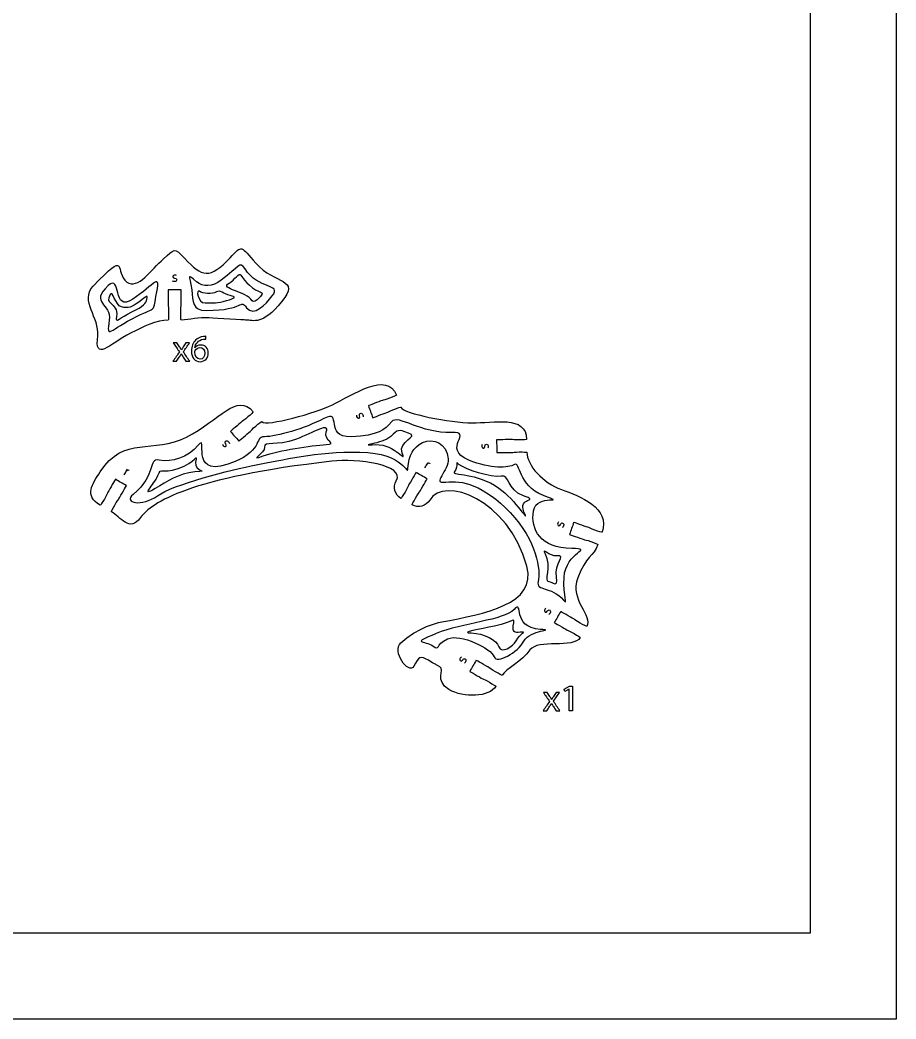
# Model space of a CAD drawing. Extents: x 0 to 1000, y 0 to 600.
# Drawn here: x 795.9 to 1000.1, y 0 to 232.9 of the extents above; entities that cross this region are included whole.
import ezdxf

# ---------------------------------------------------------------- set-up
doc = ezdxf.new("R2010")
doc.units = 0
doc.header["$MEASUREMENT"] = 0
doc.layers.add('DEFAULT', color=7, linetype='CONTINUOUS')

msp = doc.modelspace()

# ---------------------------------------------------------------- linework, layer by layer
at = {"layer": 'DEFAULT', "color": 250}
for points in [[(0.05, 600.05), (1000.05, 600.05), (1000.05, 0.05), (0.05, 0.05)], [(923.92, 76.89), (923.9, 76.89), (922.91, 76.36), (922.76, 76.94), (924.01, 77.61), (924.67, 77.61), (924.67, 71.88), (923.92, 71.88), (923.92, 76.89)]]:
    msp.add_lwpolyline(points, close=True, dxfattribs=at)
msp.add_lwpolyline([(349.46, 570.05), (980.05, 570.05), (980.05, 20.05), (203.88, 20.05), (203.88, 570.05), (223.88, 570.05)], dxfattribs=at)
at = {"layer": 'DEFAULT', "color": 1}
for points, knots in [([(821.82, 159.92), (824.45, 161.29), (827.91, 162.94), (830.49, 162.94), (830.55, 162.96), (830.59, 163.73), (830.59, 164.69), (830.59, 165.65), (830.49, 166.26), (830.49, 166.44), (830.49, 167.32), (830.48, 169.94), (830.48, 169.94), (831.48, 169.94), (832.48, 169.95), (833.48, 169.95), (833.48, 169.95), (833.48, 167.32), (833.49, 166.44), (833.49, 166.27), (833.39, 165.66), (833.39, 164.69), (833.39, 163.73), (833.44, 162.94), (833.49, 162.94), (835.54, 162.95), (837.48, 163.63), (840.03, 163.45), (841.71, 163.34), (848.43, 162.94), (848.49, 162.94), (850.49, 162.9), (852.32, 161.62), (856.9, 167.19), (861.49, 172.76), (855.25, 171.2), (850.89, 176.16), (847.33, 180.22), (847.82, 180.58), (844.91, 177.44), (840.25, 172.42), (838.3, 172.96), (834.32, 177.28), (831.84, 179.96), (831.98, 179.53), (829.33, 177.15), (826.69, 174.79), (823.38, 169.88), (820.83, 171.8), (817.91, 174), (821.35, 179.72), (812.99, 170.82), (809.81, 167.43), (814.57, 163.38), (814.07, 159.32), (813.31, 153.11), (816.49, 157.14), (821.82, 159.92)], [1, 1, 1, 1, 2, 2, 2, 3, 3, 3, 4, 4, 4, 5, 5, 5, 13.500006, 13.500006, 13.500006, 14.500006, 14.500006, 14.500006, 15.500006, 15.500006, 15.500006, 16.500006, 16.500006, 16.500006, 17.500006, 17.500006, 17.500006, 18.500006, 18.500006, 18.500006, 19.500006, 19.500006, 19.500006, 20.500006, 20.500006, 20.500006, 21.500006, 21.500006, 21.500006, 22.500006, 22.500006, 22.500006, 23.500006, 23.500006, 23.500006, 24.500006, 24.500006, 24.500006, 25.500006, 25.500006, 25.500006, 26.500006, 26.500006, 26.500006, 27.500006, 27.500006, 27.500006, 27.500006]), ([(814.66, 119.76), (814.71, 119.74), (815.14, 120.39), (815.63, 121.23), (816.11, 122.07), (816.33, 122.65), (816.42, 122.79), (816.85, 123.55), (818.17, 125.83), (818.17, 125.83), (819.03, 125.33), (819.9, 124.83), (820.77, 124.33), (820.77, 124.33), (819.45, 122.05), (819.01, 121.3), (818.92, 121.14), (818.54, 120.67), (818.05, 119.83), (817.57, 118.99), (817.21, 118.29), (817.26, 118.27), (819.33, 117.07), (821.55, 113.34), (824.04, 116.89), (826.53, 120.43), (835.56, 126.29), (868.59, 130.03), (874.49, 130.7), (885.81, 129.28), (883.61, 125.47), (882.78, 124.03), (883.27, 122.2), (884.71, 121.37), (884.76, 121.34), (885.19, 122), (885.67, 122.83), (886.16, 123.67), (886.37, 124.25), (886.46, 124.4), (886.9, 125.15), (888.21, 127.43), (888.21, 127.43), (889.08, 126.93), (889.94, 126.43), (890.81, 125.93), (890.81, 125.93), (889.49, 123.66), (889.06, 122.9), (888.97, 122.75), (888.58, 122.27), (888.1, 121.43), (887.61, 120.59), (887.26, 119.9), (887.31, 119.87), (888.74, 119.04), (890.57, 119.53), (891.41, 120.96), (894.68, 126.62), (909.7, 121.31), (914.03, 105.58), (916.48, 96.66), (904.18, 94.53), (894.25, 92.58), (890.16, 91.78), (887.01, 89.74), (884.71, 87.75), (882.4, 85.76), (886.54, 80.19), (887.73, 82.3), (888.91, 84.42), (889.14, 84.8), (891.13, 83.65), (892.96, 82.59), (892.23, 83.01), (893.73, 82.15), (895.01, 81.4), (892.46, 78.9), (895.88, 76.84), (899.3, 74.79), (905.37, 75.1), (906.8, 77.56), (906.83, 77.61), (906.17, 78.04), (905.33, 78.52), (904.5, 79.01), (903.92, 79.22), (903.77, 79.31), (903.01, 79.75), (900.74, 81.06), (900.74, 81.06), (901.24, 81.93), (901.74, 82.8), (902.24, 83.66), (902.24, 83.66), (904.51, 82.35), (905.27, 81.91), (905.42, 81.82), (905.9, 81.43), (906.73, 80.95), (907.57, 80.46), (908.27, 80.11), (908.3, 80.16), (909.12, 81.6), (912.99, 83.46), (914.77, 86.05), (916.55, 88.64), (924.99, 86.33), (926.49, 88.92), (926.52, 88.97), (925.87, 89.4), (925.03, 89.89), (924.19, 90.37), (923.61, 90.59), (923.46, 90.67), (922.71, 91.12), (920.43, 92.43), (920.43, 92.43), (920.93, 93.29), (921.43, 94.16), (921.94, 95.02), (921.94, 95.02), (924.21, 93.71), (924.97, 93.27), (925.12, 93.19), (925.59, 92.79), (926.43, 92.31), (927.27, 91.83), (927.97, 91.48), (928, 91.52), (929.5, 94.12), (923.9, 97.53), (925.91, 102.87), (927.82, 107.93), (929.59, 107.81), (930.58, 110.65), (930.6, 110.7), (929.88, 111), (928.96, 111.32), (928.05, 111.64), (927.44, 111.75), (927.28, 111.81), (926.45, 112.1), (923.97, 112.96), (923.97, 112.96), (924.31, 113.91), (924.64, 114.85), (924.97, 115.8), (924.97, 115.8), (927.45, 114.92), (928.27, 114.64), (928.44, 114.58), (928.98, 114.28), (929.89, 113.96), (930.8, 113.64), (931.56, 113.42), (931.57, 113.47), (933.56, 119.14), (926.38, 121.96), (922.09, 123.45), (917.8, 124.95), (914.06, 129.11), (914.03, 132.12), (914.03, 132.17), (913.25, 132.21), (912.28, 132.19), (911.31, 132.18), (910.7, 132.08), (910.53, 132.08), (909.66, 132.07), (907.03, 132.03), (907.03, 132.03), (907.02, 133.03), (907.01, 134.04), (907, 135.04), (907, 135.04), (909.62, 135.06), (910.5, 135.08), (910.67, 135.08), (911.28, 134.98), (912.25, 134.99), (913.21, 135), (913.99, 135.06), (913.99, 135.11), (913.93, 140.92), (906.25, 138.89), (901.26, 138.98), (896.26, 139.06), (885.24, 141.07), (884.72, 142.65), (884.7, 142.7), (883.95, 142.46), (883.04, 142.12), (882.14, 141.78), (881.6, 141.47), (881.44, 141.41), (880.62, 141.1), (878.17, 140.18), (878.17, 140.18), (877.81, 141.11), (877.46, 142.05), (877.11, 142.98), (877.11, 142.98), (879.56, 143.91), (880.38, 144.22), (880.55, 144.28), (881.15, 144.4), (882.06, 144.74), (882.96, 145.08), (883.68, 145.4), (883.66, 145.45), (881.54, 151.07), (873.49, 145.49), (868.63, 143.13), (865.02, 141.38), (853.36, 138), (852.26, 139.28), (852.22, 139.33), (851.6, 138.85), (850.87, 138.22), (850.13, 137.59), (849.73, 137.12), (849.6, 137), (848.94, 136.43), (846.95, 134.73), (846.95, 134.73), (846.29, 135.48), (845.64, 136.24), (844.99, 137), (844.99, 137), (846.98, 138.71), (847.65, 139.28), (847.78, 139.39), (848.31, 139.71), (849.04, 140.35), (849.77, 140.97), (850.34, 141.52), (850.3, 141.56), (846.4, 146.11), (842.49, 139.58), (834.77, 135.66), (827.04, 131.73), (820.12, 136.11), (814.64, 127.56), (812.82, 124.73), (810.79, 122.01), (814.66, 119.76)], [1, 1, 1, 1, 2, 2, 2, 3, 3, 3, 4, 4, 4, 12.507608, 12.507608, 12.507608, 13.507608, 13.507608, 13.507608, 14.507608, 14.507608, 14.507608, 15.507608, 15.507608, 15.507608, 16.507608, 16.507608, 16.507608, 17.507608, 17.507608, 17.507608, 18.507608, 18.507608, 18.507608, 19.507608, 19.507608, 19.507608, 20.507608, 20.507608, 20.507608, 21.507608, 21.507608, 21.507608, 22.507608, 22.507608, 22.507608, 31.01156, 31.01156, 31.01156, 32.01156, 32.01156, 32.01156, 33.01156, 33.01156, 33.01156, 34.01156, 34.01156, 34.01156, 35.01156, 35.01156, 35.01156, 36.01156, 36.01156, 36.01156, 37.01156, 37.01156, 37.01156, 38.01156, 38.01156, 38.01156, 39.01156, 39.01156, 39.01156, 40.01156, 40.01156, 40.01156, 41.01156, 41.01156, 41.01156, 42.01156, 42.01156, 42.01156, 43.01156, 43.01156, 43.01156, 44.01156, 44.01156, 44.01156, 45.01156, 45.01156, 45.01156, 46.01156, 46.01156, 46.01156, 54.510507, 54.510507, 54.510507, 55.510507, 55.510507, 55.510507, 56.510507, 56.510507, 56.510507, 57.510507, 57.510507, 57.510507, 58.510507, 58.510507, 58.510507, 59.510507, 59.510507, 59.510507, 60.510507, 60.510507, 60.510507, 61.510507, 61.510507, 61.510507, 62.510507, 62.510507, 62.510507, 71.014459, 71.014459, 71.014459, 72.014459, 72.014459, 72.014459, 73.014459, 73.014459, 73.014459, 74.014459, 74.014459, 74.014459, 75.014459, 75.014459, 75.014459, 76.014459, 76.014459, 76.014459, 77.014459, 77.014459, 77.014459, 78.014459, 78.014459, 78.014459, 79.014459, 79.014459, 79.014459, 87.525235, 87.525235, 87.525235, 88.525235, 88.525235, 88.525235, 89.525235, 89.525235, 89.525235, 90.525235, 90.525235, 90.525235, 91.525235, 91.525235, 91.525235, 92.525235, 92.525235, 92.525235, 93.525235, 93.525235, 93.525235, 94.525235, 94.525235, 94.525235, 95.525235, 95.525235, 95.525235, 104.035822, 104.035822, 104.035822, 105.035822, 105.035822, 105.035822, 106.035822, 106.035822, 106.035822, 107.035822, 107.035822, 107.035822, 108.035822, 108.035822, 108.035822, 109.035822, 109.035822, 109.035822, 110.035822, 110.035822, 110.035822, 111.035822, 111.035822, 111.035822, 112.035822, 112.035822, 112.035822, 120.542385, 120.542385, 120.542385, 121.542385, 121.542385, 121.542385, 122.542385, 122.542385, 122.542385, 123.542385, 123.542385, 123.542385, 124.542385, 124.542385, 124.542385, 125.542385, 125.542385, 125.542385, 126.542385, 126.542385, 126.542385, 127.542385, 127.542385, 127.542385, 128.542385, 128.542385, 128.542385, 137.044978, 137.044978, 137.044978, 138.044978, 138.044978, 138.044978, 139.044978, 139.044978, 139.044978, 140.044978, 140.044978, 140.044978, 141.044978, 141.044978, 141.044978, 142.044978, 142.044978, 142.044978, 143.044978, 143.044978, 143.044978, 143.044978])]:
    msp.add_open_spline(points, degree=3, knots=knots, dxfattribs=at)
at = {"layer": 'DEFAULT', "color": 5}
for points, knots in [([(816.49, 170.95), (819.66, 173.85), (817.38, 164.55), (822.23, 167.79), (827.19, 171.1), (829.04, 174.68), (827.63, 168.41), (826.83, 164.86), (828.04, 166.11), (823.23, 163.81), (816.63, 160.64), (816.07, 158.14), (816.75, 162.93), (817.32, 166.86), (812.04, 166.86), (816.49, 170.95)], [0, 0, 0, 0, 1, 1, 1, 2, 2, 2, 3, 3, 3, 4, 4, 4, 5, 5, 5, 5]), ([(839.34, 165.18), (835.94, 165.18), (836.37, 167.21), (835.95, 169.99), (835.38, 173.68), (834.86, 173.68), (837.11, 171.84), (838.62, 170.61), (840.7, 170.61), (842.83, 172.19), (847.11, 175.38), (847.14, 176.84), (848.38, 174.85), (851.44, 169.96), (857.04, 171.49), (854.73, 168.58), (853.11, 166.53), (850.48, 163.58), (848.76, 165.8), (847.02, 168.04), (848.59, 165.18), (839.34, 165.18)], [0, 0, 0, 0, 1, 1, 1, 2, 2, 2, 3, 3, 3, 4, 4, 4, 5, 5, 5, 6, 6, 6, 7, 7, 7, 7]), ([(822.31, 122.3), (827.97, 126.99), (825.55, 130.79), (828.41, 130.28), (831.28, 129.77), (835.01, 130.81), (837.5, 133.78), (839.99, 136.74), (835.23, 126.4), (844.15, 129.27), (853.07, 132.13), (850.2, 135.75), (852.94, 135.75), (855.68, 135.75), (862.28, 137.61), (866.76, 139.98), (871.24, 142.35), (866.64, 135.49), (873.11, 135.75), (879.59, 136), (880.88, 137.35), (882.5, 139.22), (884.12, 141.09), (889.3, 136.4), (896.52, 136.74), (901.83, 136.99), (893.97, 133.07), (900.53, 130.31), (905.68, 128.14), (909.76, 128.44), (911.17, 129.27), (912.58, 130.1), (911.83, 124.41), (917.89, 122.05), (923.95, 119.68), (916.35, 122.83), (915.6, 118.46), (914.85, 114.13), (917.23, 109.75), (924.49, 109.68), (930.05, 109.63), (923.04, 109.1), (922.71, 102.92), (922.48, 98.58), (923.77, 96.29), (922.58, 97.69), (919.65, 101.13), (916.07, 99.6), (916.69, 102.04), (917.31, 104.49), (916.36, 111.58), (910.17, 118.05), (903.91, 124.62), (898.88, 125.62), (895.19, 125.16), (891.5, 124.71), (896.06, 127.78), (895.73, 130.62), (895.31, 134.19), (892.3, 135.6), (889.75, 134.37), (887.51, 133.29), (886.56, 131.43), (886.31, 128.4), (886.15, 126.4), (885.9, 131.98), (875.11, 132.16), (864.94, 132.34), (856.89, 130.26), (851, 129.19), (845.1, 128.11), (831.49, 124.54), (827.96, 121.97), (824.43, 119.39), (819.87, 120.27), (822.31, 122.3)], [1, 1, 1, 1, 2, 2, 2, 3, 3, 3, 4, 4, 4, 5, 5, 5, 6, 6, 6, 7, 7, 7, 8, 8, 8, 9, 9, 9, 10, 10, 10, 11, 11, 11, 12, 12, 12, 13, 13, 13, 14, 14, 14, 15, 15, 15, 16, 16, 16, 17, 17, 17, 18, 18, 18, 19, 19, 19, 20, 20, 20, 21, 21, 21, 22, 22, 22, 23, 23, 23, 24, 24, 24, 25, 25, 25, 26, 26, 26, 26]), ([(917.19, 90.84), (920.98, 90.6), (914.78, 90.79), (913.37, 88.14), (911.96, 85.48), (906.94, 82.66), (906.4, 84.49), (905.86, 86.31), (898.6, 89.97), (895.57, 88.64), (892.54, 87.31), (894.03, 85.73), (892.13, 87.02), (890.22, 88.3), (886.77, 87.43), (892.92, 89.88), (899.06, 92.33), (908.69, 92.99), (911.05, 95.48), (913.42, 97.98), (910.35, 91.27), (917.19, 90.84)], [0, 0, 0, 0, 1, 1, 1, 2, 2, 2, 3, 3, 3, 4, 4, 4, 5, 5, 5, 6, 6, 6, 7, 7, 7, 7])]:
    msp.add_open_spline(points, degree=3, knots=knots, dxfattribs=at)
at = {"layer": 'DEFAULT', "color": 250}
for points, knots in [([(832.41, 173.32), (832.33, 173.37), (832.2, 173.4), (832.05, 173.4), (831.74, 173.4), (831.55, 173.21), (831.55, 172.98), (831.55, 172.8), (831.75, 172.69), (831.98, 172.69), (832.32, 172.69), (832.46, 172.54), (832.46, 172.32), (832.46, 172.07), (832.26, 171.89), (831.91, 171.89), (831.75, 171.89), (831.61, 171.93), (831.5, 171.99)], [0, 0, 0, 0, 1, 1, 1, 2, 2, 2, 3, 3, 3, 4, 4, 4, 5, 5, 5, 6, 6, 6, 6]), ([(839.26, 158.51), (839.1, 158.52), (838.9, 158.51), (838.68, 158.47), (837.46, 158.27), (836.82, 157.38), (836.68, 156.44), (836.69, 156.44), (836.7, 156.44), (836.71, 156.44), (836.98, 156.8), (837.46, 157.1), (838.09, 157.1), (839.11, 157.1), (839.82, 156.37), (839.82, 155.24), (839.82, 154.2), (839.11, 153.23), (837.92, 153.23), (836.69, 153.23), (835.89, 154.18), (835.89, 155.67), (835.89, 156.8), (836.3, 157.68), (836.86, 158.25), (837.34, 158.72), (837.97, 159.01), (838.69, 159.1), (838.92, 159.13), (839.12, 159.14), (839.26, 159.14), (839.26, 158.93), (839.26, 158.72), (839.26, 158.51)], [1.79, 1.79, 1.79, 1.79, 2.79, 2.79, 2.79, 3.79, 3.79, 3.79, 3.87, 3.87, 3.87, 4.87, 4.87, 4.87, 5.87, 5.87, 5.87, 6.87, 6.87, 6.87, 7.87, 7.87, 7.87, 8.87, 8.87, 8.87, 9.87, 9.87, 9.87, 10.87, 10.87, 10.87, 12.66, 12.66, 12.66, 12.66]), ([(832.51, 157.59), (832.72, 157.29), (832.92, 156.98), (833.12, 156.68), (833.28, 156.44), (833.41, 156.22), (833.55, 155.98), (833.56, 155.98), (833.57, 155.98), (833.58, 155.98), (833.72, 156.23), (833.86, 156.46), (834, 156.69), (834.2, 156.99), (834.4, 157.29), (834.6, 157.6), (834.88, 157.6), (835.16, 157.6), (835.44, 157.6), (834.96, 156.91), (834.47, 156.22), (833.99, 155.53), (834.49, 154.8), (834.99, 154.06), (835.49, 153.33), (835.19, 153.33), (834.9, 153.33), (834.61, 153.33), (834.4, 153.65), (834.19, 153.97), (833.98, 154.29), (833.81, 154.53), (833.67, 154.77), (833.52, 155.03), (833.52, 155.03), (833.51, 155.03), (833.5, 155.03), (833.36, 154.77), (833.21, 154.54), (833.06, 154.29), (832.85, 153.97), (832.64, 153.65), (832.44, 153.33), (832.15, 153.33), (831.87, 153.33), (831.59, 153.33), (832.09, 154.05), (832.6, 154.78), (833.1, 155.5), (832.62, 156.2), (832.14, 156.9), (831.66, 157.59), (831.94, 157.59), (832.23, 157.59), (832.51, 157.59)], [0, 0, 0, 0, 3.117435, 3.117435, 3.117435, 4.117435, 4.117435, 4.117435, 4.197435, 4.197435, 4.197435, 5.197435, 5.197435, 5.197435, 8.28716, 8.28716, 8.28716, 10.66716, 10.66716, 10.66716, 17.822361, 17.822361, 17.822361, 25.380469, 25.380469, 25.380469, 27.880469, 27.880469, 27.880469, 31.125665, 31.125665, 31.125665, 32.125665, 32.125665, 32.125665, 32.175665, 32.175665, 32.175665, 33.175665, 33.175665, 33.175665, 36.409997, 36.409997, 36.409997, 38.829997, 38.829997, 38.829997, 46.350562, 46.350562, 46.350562, 53.551701, 53.551701, 53.551701, 55.981701, 55.981701, 55.981701, 55.981701]), ([(839.04, 155.2), (839.04, 156.02), (838.57, 156.51), (837.85, 156.51), (837.39, 156.51), (836.95, 156.22), (836.74, 155.81), (836.69, 155.72), (836.65, 155.6), (836.65, 155.47), (836.67, 154.52), (837.1, 153.83), (837.91, 153.83), (838.59, 153.83), (839.04, 154.38), (839.04, 155.2)], [1, 1, 1, 1, 2, 2, 2, 3, 3, 3, 4, 4, 4, 5, 5, 5, 6, 6, 6, 6]), ([(874.33, 140.79), (874.31, 140.69), (874.32, 140.56), (874.37, 140.42), (874.48, 140.13), (874.73, 140.02), (874.95, 140.1), (875.11, 140.16), (875.15, 140.39), (875.07, 140.6), (874.95, 140.92), (875.04, 141.1), (875.24, 141.18), (875.48, 141.27), (875.71, 141.15), (875.84, 140.83), (875.89, 140.68), (875.91, 140.53), (875.89, 140.41)], [0, 0, 0, 0, 1, 1, 1, 2, 2, 2, 3, 3, 3, 4, 4, 4, 5, 5, 5, 6, 6, 6, 6]), ([(843.13, 133.98), (843.15, 133.89), (843.2, 133.77), (843.3, 133.66), (843.5, 133.42), (843.77, 133.4), (843.95, 133.55), (844.08, 133.67), (844.03, 133.9), (843.89, 134.07), (843.67, 134.33), (843.69, 134.53), (843.85, 134.67), (844.05, 134.84), (844.31, 134.81), (844.54, 134.55), (844.64, 134.43), (844.71, 134.29), (844.73, 134.17)], [0, 0, 0, 0, 1, 1, 1, 2, 2, 2, 3, 3, 3, 4, 4, 4, 5, 5, 5, 6, 6, 6, 6]), ([(903.63, 133.92), (903.59, 133.84), (903.55, 133.71), (903.55, 133.57), (903.55, 133.25), (903.75, 133.07), (903.98, 133.07), (904.15, 133.07), (904.27, 133.28), (904.26, 133.5), (904.26, 133.84), (904.41, 133.98), (904.62, 133.99), (904.87, 133.99), (905.06, 133.79), (905.06, 133.45), (905.07, 133.29), (905.03, 133.15), (904.97, 133.04)], [0, 0, 0, 0, 1, 1, 1, 2, 2, 2, 3, 3, 3, 4, 4, 4, 5, 5, 5, 6, 6, 6, 6]), ([(820.25, 126.89), (820.41, 127.18), (820.58, 127.47), (820.74, 127.76), (820.83, 127.91), (820.9, 128.03), (820.96, 128.16)], [0, 0, 0, 0, 2.826765, 2.826765, 2.826765, 3.826765, 3.826765, 3.826765, 3.826765]), ([(820.83, 127.9), (820.98, 128.04), (821.18, 128.07), (821.34, 127.98), (821.36, 127.96), (821.38, 127.95), (821.4, 127.93)], [0, 0, 0, 0, 1, 1, 1, 2, 2, 2, 2]), ([(890.29, 128.5), (890.46, 128.78), (890.62, 129.07), (890.79, 129.36), (890.87, 129.51), (890.94, 129.64), (891, 129.76)], [0, 0, 0, 0, 2.826765, 2.826765, 2.826765, 3.826765, 3.826765, 3.826765, 3.826765]), ([(890.87, 129.5), (891.03, 129.64), (891.23, 129.67), (891.38, 129.58), (891.41, 129.56), (891.42, 129.55), (891.44, 129.53)], [0, 0, 0, 0, 1, 1, 1, 2, 2, 2, 2]), ([(921.43, 115.9), (921.36, 115.84), (921.28, 115.73), (921.23, 115.59), (921.12, 115.3), (921.24, 115.05), (921.46, 114.98), (921.62, 114.92), (921.8, 115.08), (921.88, 115.28), (921.99, 115.61), (922.18, 115.69), (922.38, 115.62), (922.62, 115.53), (922.73, 115.29), (922.61, 114.96), (922.56, 114.81), (922.47, 114.69), (922.38, 114.61)], [0, 0, 0, 0, 1, 1, 1, 2, 2, 2, 3, 3, 3, 4, 4, 4, 5, 5, 5, 6, 6, 6, 6]), ([(918.47, 95.78), (918.39, 95.73), (918.29, 95.64), (918.22, 95.51), (918.06, 95.24), (918.13, 94.99), (918.34, 94.87), (918.49, 94.78), (918.69, 94.9), (918.8, 95.09), (918.98, 95.39), (919.17, 95.44), (919.36, 95.33), (919.58, 95.2), (919.64, 94.94), (919.46, 94.64), (919.38, 94.51), (919.28, 94.4), (919.17, 94.34)], [0, 0, 0, 0, 1, 1, 1, 2, 2, 2, 3, 3, 3, 4, 4, 4, 5, 5, 5, 6, 6, 6, 6]), ([(898.78, 84.42), (898.7, 84.37), (898.6, 84.28), (898.52, 84.15), (898.37, 83.88), (898.44, 83.62), (898.64, 83.51), (898.79, 83.42), (898.99, 83.54), (899.11, 83.73), (899.28, 84.03), (899.47, 84.07), (899.66, 83.97), (899.88, 83.84), (899.94, 83.58), (899.77, 83.28), (899.69, 83.14), (899.58, 83.03), (899.48, 82.98)], [0, 0, 0, 0, 1, 1, 1, 2, 2, 2, 3, 3, 3, 4, 4, 4, 5, 5, 5, 6, 6, 6, 6]), ([(918.76, 76.15), (918.96, 75.84), (919.16, 75.54), (919.37, 75.23), (919.53, 75), (919.66, 74.77), (919.8, 74.54), (919.81, 74.54), (919.82, 74.54), (919.83, 74.54), (919.97, 74.79), (920.11, 75.01), (920.25, 75.24), (920.45, 75.55), (920.65, 75.85), (920.85, 76.15), (921.13, 76.15), (921.41, 76.15), (921.68, 76.15), (921.2, 75.47), (920.72, 74.78), (920.23, 74.09), (920.73, 73.36), (921.23, 72.62), (921.73, 71.89), (921.44, 71.89), (921.14, 71.89), (920.85, 71.89), (920.64, 72.21), (920.43, 72.53), (920.22, 72.85), (920.06, 73.09), (919.91, 73.33), (919.77, 73.59), (919.76, 73.59), (919.75, 73.59), (919.75, 73.59), (919.61, 73.33), (919.46, 73.1), (919.3, 72.85), (919.09, 72.53), (918.89, 72.21), (918.68, 71.89), (918.39, 71.89), (918.11, 71.89), (917.83, 71.89), (918.33, 72.61), (918.84, 73.34), (919.34, 74.06), (918.86, 74.76), (918.38, 75.45), (917.9, 76.15), (918.18, 76.15), (918.47, 76.15), (918.76, 76.15)], [0, 0, 0, 0, 3.117435, 3.117435, 3.117435, 4.117435, 4.117435, 4.117435, 4.197435, 4.197435, 4.197435, 5.197435, 5.197435, 5.197435, 8.28716, 8.28716, 8.28716, 10.65716, 10.65716, 10.65716, 17.812361, 17.812361, 17.812361, 25.370469, 25.370469, 25.370469, 27.870469, 27.870469, 27.870469, 31.115665, 31.115665, 31.115665, 32.115665, 32.115665, 32.115665, 32.165665, 32.165665, 32.165665, 33.165665, 33.165665, 33.165665, 36.399997, 36.399997, 36.399997, 38.819997, 38.819997, 38.819997, 46.340562, 46.340562, 46.340562, 53.541701, 53.541701, 53.541701, 55.991701, 55.991701, 55.991701, 55.991701])]:
    msp.add_open_spline(points, degree=3, knots=knots, dxfattribs=at)
at = {"layer": 'DEFAULT', "color": 3}
for points, knots in [([(852.14, 169.39), (850.52, 169.83), (848.11, 171.98), (847.43, 173.4), (847.08, 174.15), (845.94, 172.31), (844.65, 171.52), (842.33, 170.11), (848.68, 169.72), (850.05, 167.41), (850.52, 166.62), (853.1, 169.13), (852.14, 169.39)], [0, 0, 0, 0, 1, 1, 1, 2, 2, 2, 3, 3, 3, 4, 4, 4, 4]), ([(823.61, 167.11), (825.74, 168.7), (825.72, 168.79), (825.54, 167.79), (825.35, 166.79), (824.79, 166.19), (821.99, 164.84), (819.19, 163.49), (818.13, 161.94), (818.44, 163.74), (818.75, 165.55), (817.82, 166.17), (817.13, 166.85), (816.44, 167.54), (816.32, 167.6), (816.94, 168.85), (817.56, 170.09), (818.06, 166.36), (819.62, 165.98), (821.18, 165.61), (822.04, 165.94), (823.61, 167.11)], [0, 0, 0, 0, 1, 1, 1, 2, 2, 2, 3, 3, 3, 4, 4, 4, 5, 5, 5, 6, 6, 6, 7, 7, 7, 7]), ([(839.09, 166.92), (837.29, 166.92), (836.94, 170.24), (837.76, 169.65), (838.54, 169.1), (840.74, 168.87), (841.71, 169.49), (842.55, 170.03), (843.33, 169.03), (844.9, 168.66), (846.48, 168.29), (846.15, 168.04), (844.03, 167.46), (841.91, 166.88), (841.02, 166.92), (839.09, 166.92)], [0, 0, 0, 0, 1, 1, 1, 2, 2, 2, 3, 3, 3, 4, 4, 4, 5, 5, 5, 5]), ([(867.26, 133.94), (863.79, 133.65), (856.37, 132.63), (852.63, 131.26), (848.9, 129.89), (853.07, 131.87), (852.94, 133.34), (852.82, 134.81), (855.68, 133.44), (860.16, 135.12), (864.65, 136.8), (868.07, 139.23), (867.32, 136.87), (866.58, 134.5), (870.25, 134.19), (867.26, 133.94)], [0, 0, 0, 0, 1, 1, 1, 2, 2, 2, 3, 3, 3, 4, 4, 4, 5, 5, 5, 5]), ([(882.33, 135.81), (884.12, 137.44), (883.88, 137.48), (886.5, 136.61), (889.11, 135.74), (883.9, 134.7), (884.98, 131.95), (886.06, 129.2), (883.51, 134.11), (878.78, 133.9), (874.05, 133.69), (880.34, 134), (882.33, 135.81)], [0, 0, 0, 0, 1, 1, 1, 2, 2, 2, 3, 3, 3, 4, 4, 4, 4]), ([(828.1, 126.71), (827.17, 124.48), (823.75, 121.49), (827.42, 123.66), (830.35, 125.39), (832.71, 127.09), (836.7, 127.53), (840.68, 127.96), (836.45, 127.34), (836.88, 129.83), (837.32, 132.32), (837.06, 129.71), (832.83, 128.33), (828.6, 126.97), (829.02, 128.9), (828.1, 126.71)], [0, 0, 0, 0, 1, 1, 1, 2, 2, 2, 3, 3, 3, 4, 4, 4, 5, 5, 5, 5]), ([(897.1, 127.49), (898.37, 129.14), (897.06, 130.42), (898.23, 129.31), (899.39, 128.19), (905.9, 126.03), (908.02, 126.57), (910.13, 127.11), (909.3, 123.38), (913.24, 121.97), (917.18, 120.56), (911.8, 121.63), (913.37, 118.27), (914.95, 114.91), (911.38, 121.09), (907.52, 123.79), (902.31, 127.43), (896.56, 126.78), (897.1, 127.49)], [0, 0, 0, 0, 1, 1, 1, 2, 2, 2, 3, 3, 3, 4, 4, 4, 5, 5, 5, 6, 6, 6, 6]), ([(921.14, 107.98), (923.41, 108.17), (920.27, 106.36), (920.93, 103), (921.45, 100.31), (919.95, 102.02), (919.15, 102.02), (917.83, 102.02), (919.87, 105.52), (918.3, 108.48), (917.44, 110.09), (919.2, 107.81), (921.14, 107.98)], [0, 0, 0, 0, 1, 1, 1, 2, 2, 2, 3, 3, 3, 4, 4, 4, 4]), ([(910.88, 91.67), (910.68, 90.35), (911.17, 90), (912.46, 90.17), (914.33, 90.42), (912.5, 89.97), (911.55, 88.18), (910.83, 86.84), (908.06, 85.11), (907.52, 86.77), (906.98, 88.43), (904.08, 89.92), (901.09, 90.01), (898.1, 90.09), (903.26, 90.95), (906.48, 91.58), (911.3, 92.54), (911.26, 94.12), (910.88, 91.67)], [0, 0, 0, 0, 1, 1, 1, 2, 2, 2, 3, 3, 3, 4, 4, 4, 5, 5, 5, 6, 6, 6, 6])]:
    msp.add_open_spline(points, degree=3, knots=knots, dxfattribs=at)

doc.saveas('drawing.dxf')
